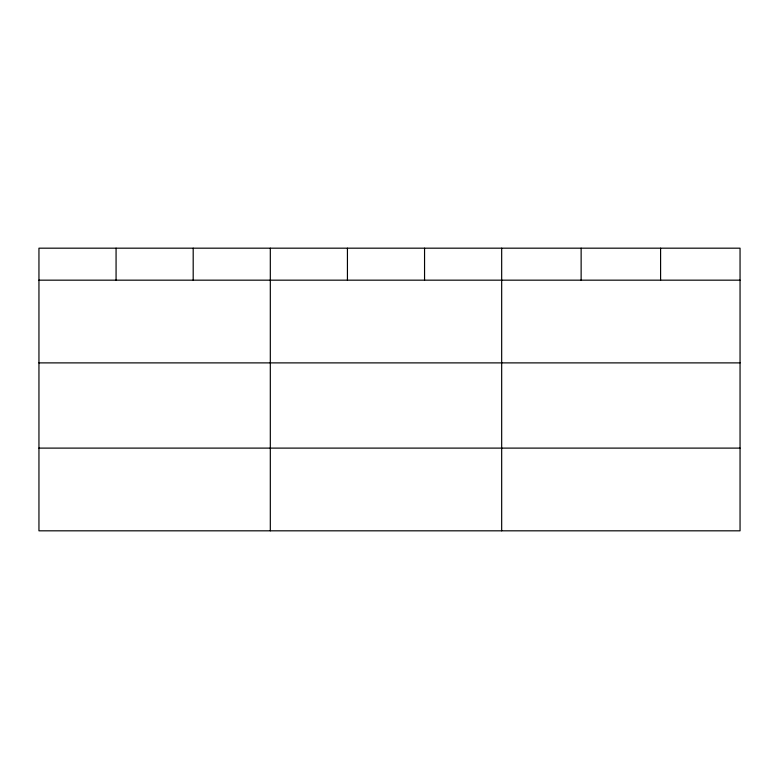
<?xml version="1.0" encoding="UTF-8"?>
<svg xmlns="http://www.w3.org/2000/svg" width="779" height="779" viewBox="0 0 779 779"><rect width="100%" height="100%" fill="white"/><g stroke="black" fill="none" stroke-linecap="round" stroke-linejoin="round"><path stroke-width="1.17" d="M740.05 362.887L740.05 248.18L38.95 248.18L38.95 530.82L740.05 530.82L740.05 362.887L38.95 362.887M38.95 280.167L740.05 280.167M38.95 448.11L740.05 448.11M660.592 248.18L660.592 280.167M581.134 248.18L581.134 280.167M501.676 248.18L501.676 530.82M424.555 248.18L424.555 280.167M347.434 248.18L347.434 280.167M270.313 248.18L270.313 530.82M193.192 248.18L193.192 280.167M116.071 248.18L116.071 280.167"/></g></svg>
